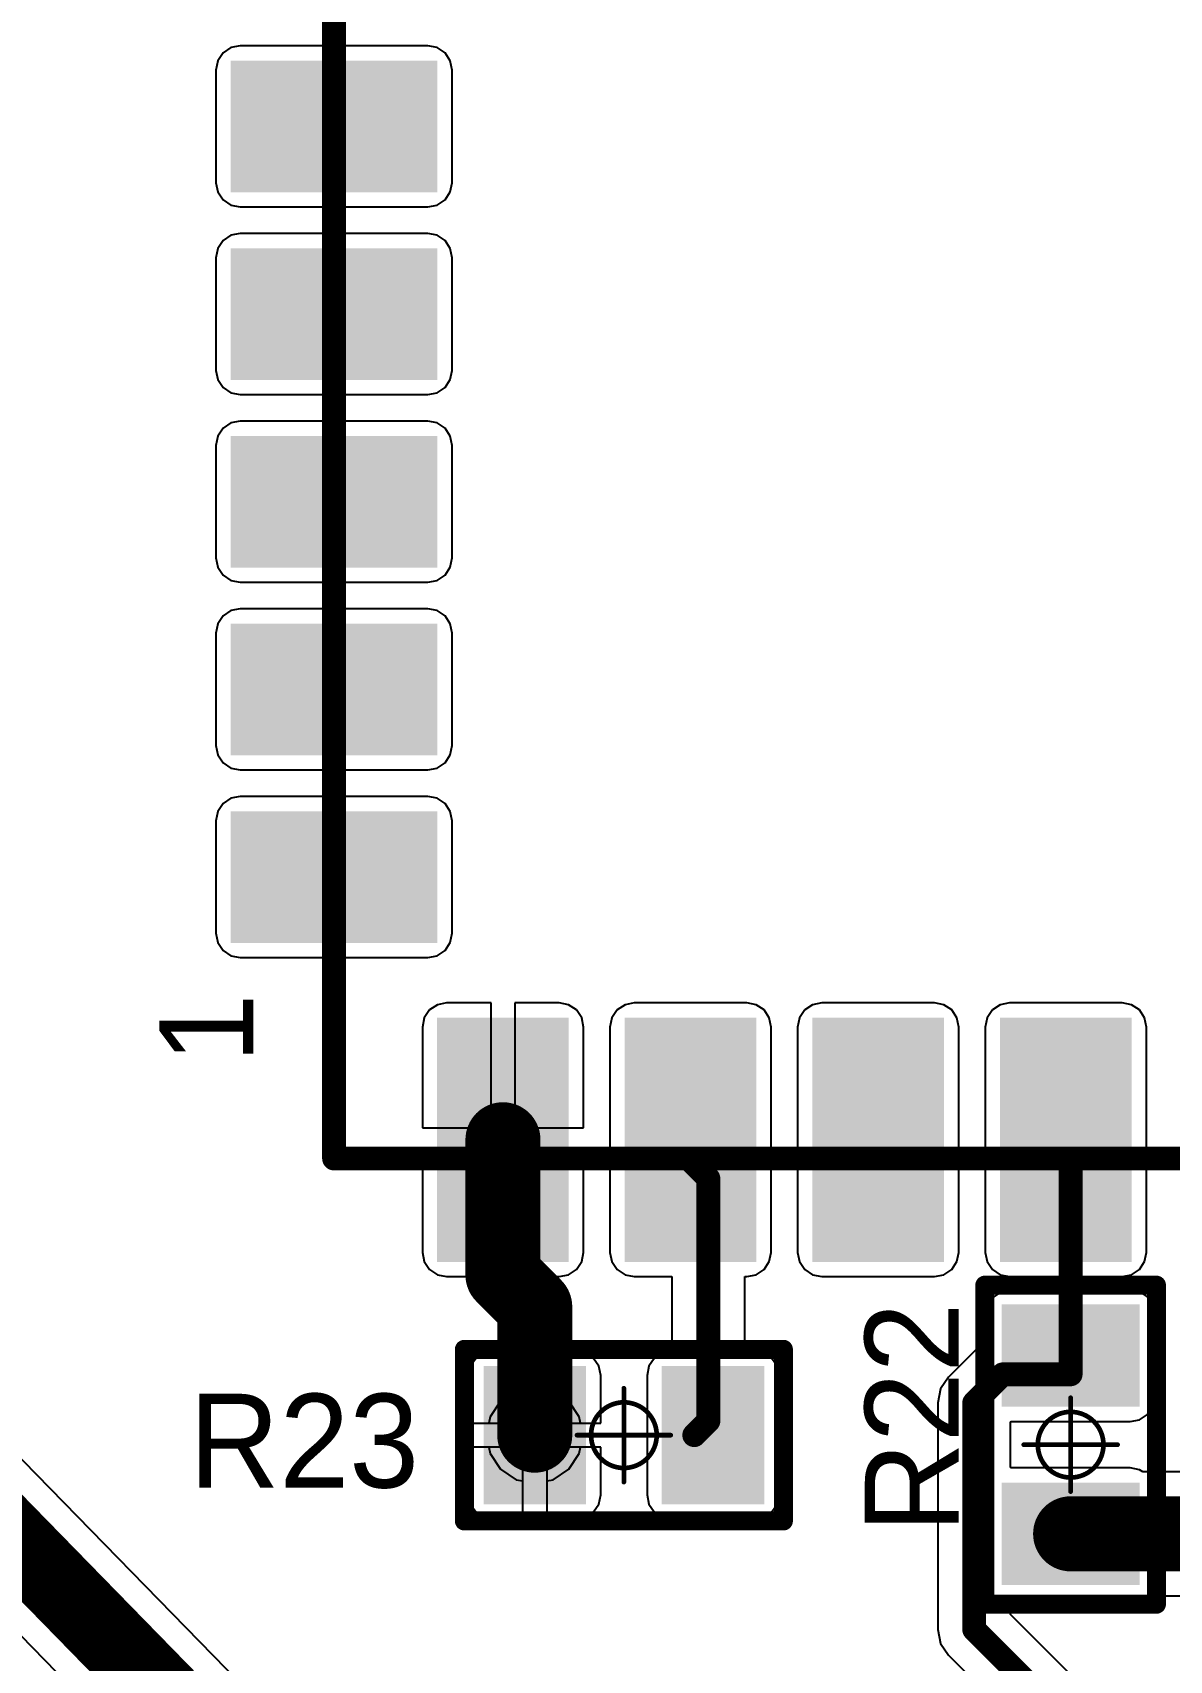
# Model space of a CAD drawing. Header units: millimetres. Extents: x 0.99 to 9.85, y 0.8 to 4.18.
# Drawn here: x 8.773 to 9.25, y 1.479 to 2.163 of the extents above; entities that cross this region are included whole.
import ezdxf

# ---------------------------------------------------------------- set-up
doc = ezdxf.new("R2010")
doc.units = ezdxf.units.MM
doc.header["$MEASUREMENT"] = 0
for name, color, linetype in [('BottomLayer', 5, 'Continuous'), ('BottomSolder', 6, 'Continuous'), ('Mechanical15', 56, 'Continuous'), ('MultiLayer', 9, 'Continuous'), ('TopLayer', 1, 'Continuous'), ('TopOverlay', 2, 'Continuous'), ('TopPaste', 8, 'Continuous'), ('TopSolder', 216, 'Continuous'), ('ViaHoleLayer', 16, 'Continuous')]:
    doc.layers.add(name, color=color, linetype=linetype)

# ---------------------------------------------------------------- blocks, each defined once
blk = doc.blocks.new('ESP8266_1')
at = {"layer": 'TopLayer'}
for points in [[(0.09449, 0.0315), (0.14173, 0.0315), (0.09449, 0.11024), (0.14173, 0.11024)], [(0.17323, 0.0315), (0.22047, 0.0315), (0.17323, 0.11024), (0.22047, 0.11024)], [(0.25197, 0.0315), (0.29921, 0.0315), (0.25197, 0.11024), (0.29921, 0.11024)], [(0.33071, 0.0315), (0.37795, 0.0315), (0.33071, 0.11024), (0.37795, 0.11024)], [(0.40945, 0.0315), (0.45669, 0.0315), (0.40945, 0.11024), (0.45669, 0.11024)], [(-0.03937, -0.02362), (0.05512, -0.02362), (-0.03937, 0.02362), (0.05512, 0.02362)], [(-0.03937, -0.10236), (0.05512, -0.10236), (-0.03937, -0.05512), (0.05512, -0.05512)], [(-0.03937, -0.1811), (0.05512, -0.1811), (-0.03937, -0.13386), (0.05512, -0.13386)], [(-0.03937, -0.25984), (0.05512, -0.25984), (-0.03937, -0.2126), (0.05512, -0.2126)]]:
    blk.add_solid(points, dxfattribs=at)
at = {"layer": 'TopOverlay', "const_width": 0.01}
for points in [[(0, 0.07087), (0.6378, 0.07087)], [(0, 0.07087), (0, -0.87402)]]:
    blk.add_lwpolyline(points, dxfattribs=at)
at = {"layer": 'TopOverlay', "const_width": 0.005}
blk.add_lwpolyline([(-0.0025, 0.07087, 1), (0.0025, 0.07087, 1)], format="xyb", close=True, dxfattribs=at)
blk.add_lwpolyline([(-0.0025, 0.07087, 1), (0.0025, 0.07087, 1)], format="xyb", close=True, dxfattribs=at)
at = {"layer": 'TopPaste'}
for points in [[(0.09449, 0.0315), (0.14173, 0.0315), (0.09449, 0.11024), (0.14173, 0.11024)], [(0.17323, 0.0315), (0.22047, 0.0315), (0.17323, 0.11024), (0.22047, 0.11024)], [(0.25197, 0.0315), (0.29921, 0.0315), (0.25197, 0.11024), (0.29921, 0.11024)], [(0.33071, 0.0315), (0.37795, 0.0315), (0.33071, 0.11024), (0.37795, 0.11024)], [(0.40945, 0.0315), (0.45669, 0.0315), (0.40945, 0.11024), (0.45669, 0.11024)], [(-0.03937, -0.02362), (0.05512, -0.02362), (-0.03937, 0.02362), (0.05512, 0.02362)], [(-0.03937, -0.10236), (0.05512, -0.10236), (-0.03937, -0.05512), (0.05512, -0.05512)], [(-0.03937, -0.1811), (0.05512, -0.1811), (-0.03937, -0.13386), (0.05512, -0.13386)], [(-0.03937, -0.25984), (0.05512, -0.25984), (-0.03937, -0.2126), (0.05512, -0.2126)]]:
    blk.add_solid(points, dxfattribs=at)
at = {"layer": 'TopSolder'}
for points in [[(0.09049, 0.0275), (0.14573, 0.0275), (0.09049, 0.11424), (0.14573, 0.11424)], [(0.16923, 0.0275), (0.22447, 0.0275), (0.16923, 0.11424), (0.22447, 0.11424)], [(0.24797, 0.0275), (0.30321, 0.0275), (0.24797, 0.11424), (0.30321, 0.11424)], [(0.32671, 0.0275), (0.38195, 0.0275), (0.32671, 0.11424), (0.38195, 0.11424)], [(0.40545, 0.0275), (0.46069, 0.0275), (0.40545, 0.11424), (0.46069, 0.11424)], [(-0.04337, -0.02762), (0.05912, -0.02762), (-0.04337, 0.02762), (0.05912, 0.02762)], [(-0.04337, -0.10636), (0.05912, -0.10636), (-0.04337, -0.05112), (0.05912, -0.05112)], [(-0.04337, -0.1851), (0.05912, -0.1851), (-0.04337, -0.12986), (0.05912, -0.12986)], [(-0.04337, -0.26384), (0.05912, -0.26384), (-0.04337, -0.2086), (0.05912, -0.2086)]]:
    blk.add_solid(points, dxfattribs=at)
blk = doc.blocks.new('R_0805_L_37')
at = {"layer": 'Mechanical15', "const_width": 0.00197}
for points in [[(0, -0.01969), (0, 0.01969)], [(0.01969, 0), (-0.01969, 0)]]:
    blk.add_lwpolyline(points, dxfattribs=at)
at = {"layer": 'Mechanical15'}
for points, const_width in [([(-0.00049, 0.01969, 1), (0.00049, 0.01969, 1)], 0.000984), ([(0.01378, 0, 1), (-0.01378, 0, 1)], 0.00197), ([(-0.02018, 0, 1), (-0.01919, 0, 1)], 0.000984), ([(-0.01427, 0, 1), (-0.01329, 0, 1)], 0.000984), ([(0.01329, 0, 1), (0.01427, 0, 1)], 0.000984), ([(0.01919, 0, 1), (0.02018, 0, 1)], 0.000984), ([(-0.00049, -0.01969, 1), (0.00049, -0.01969, 1)], 0.000984)]:
    blk.add_lwpolyline(points, format="xyb", close=True, dxfattribs=dict(at, const_width=const_width))
at = {"layer": 'TopLayer'}
for points in [[(-0.0199, -0.025), (-0.0199, 0.025), (-0.0549, -0.025), (-0.0549, 0.025)], [(0.0549, -0.025), (0.0549, 0.025), (0.0199, -0.025), (0.0199, 0.025)]]:
    blk.add_solid(points, dxfattribs=at)
at = {"layer": 'TopOverlay', "const_width": 0.008}
for points in [[(0.06693, 0.036), (-0.06693, 0.036)], [(-0.06693, -0.036), (-0.06693, 0.036)], [(0.06693, -0.036), (0.06693, 0.036)], [(0.06693, -0.036), (-0.06693, -0.036)]]:
    blk.add_lwpolyline(points, dxfattribs=at)
at = {"layer": 'TopOverlay', "const_width": 0.004}
for points in [[(-0.06893, 0.036, 1), (-0.06493, 0.036, 1)], [(-0.06893, 0.036, 1), (-0.06493, 0.036, 1)], [(0.06493, 0.036, 1), (0.06893, 0.036, 1)], [(0.06493, 0.036, 1), (0.06893, 0.036, 1)], [(-0.06893, -0.036, 1), (-0.06493, -0.036, 1)], [(-0.06893, -0.036, 1), (-0.06493, -0.036, 1)], [(0.06493, -0.036, 1), (0.06893, -0.036, 1)], [(0.06493, -0.036, 1), (0.06893, -0.036, 1)]]:
    blk.add_lwpolyline(points, format="xyb", close=True, dxfattribs=at)
at = {"layer": 'TopPaste'}
for points in [[(-0.0199, -0.025), (-0.0199, 0.025), (-0.0549, -0.025), (-0.0549, 0.025)], [(0.0549, -0.025), (0.0549, 0.025), (0.0199, -0.025), (0.0199, 0.025)]]:
    blk.add_solid(points, dxfattribs=at)
at = {"layer": 'TopSolder'}
for points in [[(-0.0159, -0.029), (-0.0159, 0.029), (-0.0589, -0.029), (-0.0589, 0.029)], [(0.0589, -0.029), (0.0589, 0.029), (0.0159, -0.029), (0.0159, 0.029)]]:
    blk.add_solid(points, dxfattribs=at)
blk = doc.blocks.new('R_0805_L_38')
at = {"layer": 'Mechanical15', "const_width": 0.00197}
for points in [[(0, 0.01969), (0, -0.01969)], [(0.01969, 0), (-0.01969, 0)]]:
    blk.add_lwpolyline(points, dxfattribs=at)
at = {"layer": 'Mechanical15'}
for points, const_width in [([(-0.00049, 0.01969, 1), (0.00049, 0.01969, 1)], 0.000984), ([(0.01378, 0, 1), (-0.01378, 0, 1)], 0.00197), ([(-0.02018, 0, 1), (-0.01919, 0, 1)], 0.000984), ([(-0.01427, 0, 1), (-0.01329, 0, 1)], 0.000984), ([(0.01329, 0, 1), (0.01427, 0, 1)], 0.000984), ([(0.01919, 0, 1), (0.02018, 0, 1)], 0.000984), ([(-0.00049, -0.01969, 1), (0.00049, -0.01969, 1)], 0.000984)]:
    blk.add_lwpolyline(points, format="xyb", close=True, dxfattribs=dict(at, const_width=const_width))
at = {"layer": 'TopLayer'}
for points in [[(-0.0199, -0.025), (-0.0199, 0.025), (-0.0549, -0.025), (-0.0549, 0.025)], [(0.0549, -0.025), (0.0549, 0.025), (0.0199, -0.025), (0.0199, 0.025)]]:
    blk.add_solid(points, dxfattribs=at)
at = {"layer": 'TopOverlay', "const_width": 0.008}
for points in [[(0.06693, 0.036), (-0.06693, 0.036)], [(-0.06693, 0.036), (-0.06693, -0.036)], [(0.06693, 0.036), (0.06693, -0.036)], [(0.06693, -0.036), (-0.06693, -0.036)]]:
    blk.add_lwpolyline(points, dxfattribs=at)
at = {"layer": 'TopOverlay', "const_width": 0.004}
for points in [[(-0.06893, 0.036, 1), (-0.06493, 0.036, 1)], [(-0.06893, 0.036, 1), (-0.06493, 0.036, 1)], [(0.06493, 0.036, 1), (0.06893, 0.036, 1)], [(0.06493, 0.036, 1), (0.06893, 0.036, 1)], [(-0.06893, -0.036, 1), (-0.06493, -0.036, 1)], [(-0.06893, -0.036, 1), (-0.06493, -0.036, 1)], [(0.06493, -0.036, 1), (0.06893, -0.036, 1)], [(0.06493, -0.036, 1), (0.06893, -0.036, 1)]]:
    blk.add_lwpolyline(points, format="xyb", close=True, dxfattribs=at)
at = {"layer": 'TopPaste'}
for points in [[(-0.0199, -0.025), (-0.0199, 0.025), (-0.0549, -0.025), (-0.0549, 0.025)], [(0.0549, -0.025), (0.0549, 0.025), (0.0199, -0.025), (0.0199, 0.025)]]:
    blk.add_solid(points, dxfattribs=at)
at = {"layer": 'TopSolder'}
for points in [[(-0.0159, -0.029), (-0.0159, 0.029), (-0.0589, -0.029), (-0.0589, 0.029)], [(0.0589, -0.029), (0.0589, 0.029), (0.0159, -0.029), (0.0159, 0.029)]]:
    blk.add_solid(points, dxfattribs=at)

msp = doc.modelspace()

# ---------------------------------------------------------------- linework, layer by layer
at = {"layer": 'BottomLayer'}
for p, q in [((9.09621, 1.22865), (8.73697, 1.59647)), ((8.97639, 1.59269), (8.96982, 1.58831)), ((8.97913, 1.59324), (8.97639, 1.59269)), ((8.97913, 1.579), (8.97913, 1.59324)), ((8.99187, 1.59269), (8.98913, 1.59324)), ((8.98913, 1.59324), (8.98913, 1.579)), ((8.99843, 1.58831), (8.99187, 1.59269)), ((8.96982, 1.58831), (8.96544, 1.58175)), ((9.00282, 1.58175), (8.99843, 1.58831)), ((8.96544, 1.58175), (8.96489, 1.579)), ((8.96489, 1.579), (8.97913, 1.579)), ((8.98913, 1.579), (9.00337, 1.579)), ((9.00337, 1.579), (9.00282, 1.58175)), ((8.69242, 1.56774), (9.05899, 1.19242)), ((8.97913, 1.569), (8.96489, 1.569)), ((8.96489, 1.569), (8.96544, 1.56626)), ((8.96544, 1.56626), (8.96982, 1.5597)), ((8.97913, 1.55477), (8.97913, 1.569)), ((9.00337, 1.569), (8.98913, 1.569)), ((8.98913, 1.569), (8.98913, 1.55477)), ((8.99843, 1.5597), (9.00282, 1.56626)), ((9.00282, 1.56626), (9.00337, 1.569)), ((8.96982, 1.5597), (8.97639, 1.55531)), ((8.99187, 1.55531), (8.99843, 1.5597)), ((8.97639, 1.55531), (8.97913, 1.55477)), ((8.98913, 1.55477), (8.99187, 1.55531))]:
    msp.add_line(p, q, dxfattribs=at)
at = {"layer": 'BottomLayer', "const_width": 0.0315}
msp.add_lwpolyline([(8.711, 1.58589), (9.08794, 1.19994)], dxfattribs=at)
at = {"layer": 'BottomLayer', "const_width": 0.00984}
msp.add_lwpolyline([(8.97921, 1.574, 1), (8.98905, 1.574, 1)], format="xyb", close=True, dxfattribs=at)
at = {"layer": 'BottomSolder', "const_width": 0.01384}
msp.add_lwpolyline([(8.97721, 1.574, 1), (8.99105, 1.574, 1)], format="xyb", close=True, dxfattribs=at)
at = {"layer": 'MultiLayer', "const_width": 0.00984}
msp.add_lwpolyline([(8.97921, 1.574, 1), (8.98905, 1.574, 1)], format="xyb", close=True, dxfattribs=at)
at = {"layer": 'TopLayer'}
for p, q in [((8.85333, 2.15398), (8.85112, 2.15067)), ((8.85664, 2.15619), (8.85333, 2.15398)), ((8.86054, 2.15697), (8.85664, 2.15619)), ((8.93928, 2.15697), (8.86054, 2.15697)), ((8.94319, 2.15619), (8.93928, 2.15697)), ((8.94649, 2.15398), (8.94319, 2.15619)), ((8.9487, 2.15067), (8.94649, 2.15398)), ((8.85112, 2.15067), (8.85035, 2.14677)), ((8.85035, 2.14677), (8.85035, 2.09953)), ((8.94948, 2.14677), (8.9487, 2.15067)), ((8.94948, 2.09953), (8.94948, 2.14677)), ((8.85035, 2.09953), (8.85112, 2.09562)), ((8.9487, 2.09562), (8.94948, 2.09953)), ((8.85112, 2.09562), (8.85333, 2.09232)), ((8.85333, 2.09232), (8.85664, 2.09011)), ((8.94319, 2.09011), (8.94649, 2.09232)), ((8.94649, 2.09232), (8.9487, 2.09562)), ((8.85664, 2.09011), (8.86054, 2.08933)), ((8.86054, 2.08933), (8.93928, 2.08933)), ((8.93928, 2.08933), (8.94319, 2.09011)), ((8.85664, 2.07745), (8.85333, 2.07524)), ((8.86054, 2.07823), (8.85664, 2.07745)), ((8.93928, 2.07823), (8.86054, 2.07823)), ((8.94319, 2.07745), (8.93928, 2.07823)), ((8.94649, 2.07524), (8.94319, 2.07745)), ((8.85112, 2.07193), (8.85035, 2.06803)), ((8.85333, 2.07524), (8.85112, 2.07193)), ((8.9487, 2.07193), (8.94649, 2.07524)), ((8.94948, 2.06803), (8.9487, 2.07193)), ((8.85035, 2.06803), (8.85035, 2.02079)), ((8.94948, 2.02079), (8.94948, 2.06803)), ((8.85035, 2.02079), (8.85112, 2.01688)), ((8.85112, 2.01688), (8.85333, 2.01358)), ((8.94649, 2.01358), (8.9487, 2.01688)), ((8.9487, 2.01688), (8.94948, 2.02079)), ((8.85333, 2.01358), (8.85664, 2.01137)), ((8.85664, 2.01137), (8.86054, 2.01059)), ((8.86054, 2.01059), (8.93928, 2.01059)), ((8.93928, 2.01059), (8.94319, 2.01137)), ((8.94319, 2.01137), (8.94649, 2.01358)), ((8.85333, 1.9965), (8.85112, 1.99319)), ((8.85664, 1.99871), (8.85333, 1.9965)), ((8.86054, 1.99949), (8.85664, 1.99871)), ((8.93928, 1.99949), (8.86054, 1.99949)), ((8.94319, 1.99871), (8.93928, 1.99949)), ((8.94649, 1.9965), (8.94319, 1.99871)), ((8.9487, 1.99319), (8.94649, 1.9965)), ((8.85112, 1.99319), (8.85035, 1.98929)), ((8.85035, 1.98929), (8.85035, 1.94205)), ((8.94948, 1.98929), (8.9487, 1.99319)), ((8.94948, 1.94205), (8.94948, 1.98929)), ((8.85035, 1.94205), (8.85112, 1.93814)), ((8.9487, 1.93814), (8.94948, 1.94205)), ((8.85112, 1.93814), (8.85333, 1.93484)), ((8.85333, 1.93484), (8.85664, 1.93263)), ((8.94319, 1.93263), (8.94649, 1.93484)), ((8.94649, 1.93484), (8.9487, 1.93814)), ((8.85664, 1.93263), (8.86054, 1.93185)), ((8.86054, 1.93185), (8.93928, 1.93185)), ((8.93928, 1.93185), (8.94319, 1.93263)), ((8.85664, 1.91997), (8.85333, 1.91776)), ((8.86054, 1.92075), (8.85664, 1.91997)), ((8.93928, 1.92075), (8.86054, 1.92075)), ((8.94319, 1.91997), (8.93928, 1.92075)), ((8.94649, 1.91776), (8.94319, 1.91997)), ((8.85112, 1.91445), (8.85035, 1.91055)), ((8.85333, 1.91776), (8.85112, 1.91445)), ((8.9487, 1.91445), (8.94649, 1.91776)), ((8.94948, 1.91055), (8.9487, 1.91445)), ((8.85035, 1.91055), (8.85035, 1.86331)), ((8.94948, 1.86331), (8.94948, 1.91055)), ((8.85035, 1.86331), (8.85112, 1.8594)), ((8.85112, 1.8594), (8.85333, 1.8561)), ((8.94649, 1.8561), (8.9487, 1.8594)), ((8.9487, 1.8594), (8.94948, 1.86331)), ((8.85333, 1.8561), (8.85664, 1.85389)), ((8.85664, 1.85389), (8.86054, 1.85311)), ((8.86054, 1.85311), (8.93928, 1.85311)), ((8.93928, 1.85311), (8.94319, 1.85389)), ((8.94319, 1.85389), (8.94649, 1.8561)), ((8.85333, 1.83902), (8.85112, 1.83571)), ((8.85664, 1.84123), (8.85333, 1.83902)), ((8.86054, 1.84201), (8.85664, 1.84123)), ((8.93928, 1.84201), (8.86054, 1.84201)), ((8.94319, 1.84123), (8.93928, 1.84201)), ((8.94649, 1.83902), (8.94319, 1.84123)), ((8.9487, 1.83571), (8.94649, 1.83902)), ((8.85112, 1.83571), (8.85035, 1.83181)), ((8.85035, 1.83181), (8.85035, 1.78457)), ((8.94948, 1.83181), (8.9487, 1.83571)), ((8.94948, 1.78457), (8.94948, 1.83181)), ((8.85035, 1.78457), (8.85112, 1.78066)), ((8.9487, 1.78066), (8.94948, 1.78457)), ((8.85112, 1.78066), (8.85333, 1.77736)), ((8.85333, 1.77736), (8.85664, 1.77515)), ((8.94319, 1.77515), (8.94649, 1.77736)), ((8.94649, 1.77736), (8.9487, 1.78066)), ((8.85664, 1.77515), (8.86054, 1.77437)), ((8.86054, 1.77437), (8.93928, 1.77437)), ((8.93928, 1.77437), (8.94319, 1.77515)), ((8.93774, 1.7491), (8.93696, 1.7452)), ((8.93995, 1.75241), (8.93774, 1.7491)), ((8.94326, 1.75462), (8.93995, 1.75241)), ((8.94716, 1.75539), (8.94326, 1.75462)), ((8.96578, 1.75539), (8.94716, 1.75539)), ((8.96578, 1.70295), (8.96578, 1.75539)), ((8.9944, 1.75539), (8.97578, 1.75539)), ((8.97578, 1.75539), (8.97578, 1.70295)), ((8.9983, 1.75462), (8.9944, 1.75539)), ((9.00161, 1.75241), (8.9983, 1.75462)), ((9.00382, 1.7491), (9.00161, 1.75241)), ((9.0046, 1.7452), (9.00382, 1.7491)), ((9.01648, 1.7491), (9.0157, 1.7452)), ((9.01869, 1.75241), (9.01648, 1.7491)), ((9.022, 1.75462), (9.01869, 1.75241)), ((9.0259, 1.75539), (9.022, 1.75462)), ((9.07314, 1.75539), (9.0259, 1.75539)), ((9.07704, 1.75462), (9.07314, 1.75539)), ((9.08035, 1.75241), (9.07704, 1.75462)), ((9.08256, 1.7491), (9.08035, 1.75241)), ((9.08334, 1.7452), (9.08256, 1.7491)), ((9.09522, 1.7491), (9.09444, 1.7452)), ((9.09743, 1.75241), (9.09522, 1.7491)), ((9.10074, 1.75462), (9.09743, 1.75241)), ((9.10464, 1.75539), (9.10074, 1.75462)), ((9.15188, 1.75539), (9.10464, 1.75539)), ((9.15578, 1.75462), (9.15188, 1.75539)), ((9.15909, 1.75241), (9.15578, 1.75462)), ((9.1613, 1.7491), (9.15909, 1.75241)), ((9.16208, 1.7452), (9.1613, 1.7491)), ((9.17396, 1.7491), (9.17318, 1.7452)), ((9.17617, 1.75241), (9.17396, 1.7491)), ((9.17948, 1.75462), (9.17617, 1.75241)), ((9.18338, 1.75539), (9.17948, 1.75462)), ((9.23062, 1.75539), (9.18338, 1.75539)), ((9.23452, 1.75462), (9.23062, 1.75539)), ((9.23783, 1.75241), (9.23452, 1.75462)), ((9.24004, 1.7491), (9.23783, 1.75241)), ((9.24082, 1.7452), (9.24004, 1.7491)), ((8.93696, 1.7452), (8.93696, 1.70295)), ((9.0046, 1.70295), (9.0046, 1.7452)), ((9.0157, 1.7452), (9.0157, 1.65071)), ((9.08334, 1.65071), (9.08334, 1.7452)), ((9.09444, 1.7452), (9.09444, 1.65071)), ((9.16208, 1.65071), (9.16208, 1.7452)), ((9.17318, 1.7452), (9.17318, 1.65071)), ((9.24082, 1.65071), (9.24082, 1.7452)), ((8.93696, 1.70295), (8.96578, 1.70295)), ((8.97578, 1.70295), (9.0046, 1.70295)), ((8.96578, 1.69295), (8.93696, 1.69295)), ((8.93696, 1.69295), (8.93696, 1.65071)), ((8.96578, 1.64051), (8.96578, 1.69295)), ((9.0046, 1.69295), (8.97578, 1.69295)), ((8.97578, 1.69295), (8.97578, 1.64051)), ((9.0046, 1.65071), (9.0046, 1.69295)), ((8.93696, 1.65071), (8.93774, 1.64681)), ((8.93774, 1.64681), (8.93995, 1.6435)), ((9.00161, 1.6435), (9.00382, 1.64681)), ((9.00382, 1.64681), (9.0046, 1.65071)), ((9.0157, 1.65071), (9.01648, 1.64681)), ((9.01648, 1.64681), (9.01869, 1.6435)), ((9.08035, 1.6435), (9.08256, 1.64681)), ((9.08256, 1.64681), (9.08334, 1.65071)), ((9.09444, 1.65071), (9.09522, 1.64681)), ((9.09522, 1.64681), (9.09743, 1.6435)), ((9.15909, 1.6435), (9.1613, 1.64681)), ((9.1613, 1.64681), (9.16208, 1.65071)), ((9.17318, 1.65071), (9.17396, 1.64681)), ((9.17396, 1.64681), (9.17617, 1.6435)), ((9.23783, 1.6435), (9.24004, 1.64681)), ((9.24004, 1.64681), (9.24082, 1.65071)), ((8.93995, 1.6435), (8.94326, 1.64129)), ((8.94326, 1.64129), (8.94716, 1.64051)), ((8.94716, 1.64051), (8.96578, 1.64051)), ((8.97578, 1.64051), (8.9944, 1.64051)), ((8.9944, 1.64051), (8.9983, 1.64129)), ((8.9983, 1.64129), (9.00161, 1.6435)), ((9.01869, 1.6435), (9.022, 1.64129)), ((9.022, 1.64129), (9.0259, 1.64051)), ((9.0259, 1.64051), (9.04171, 1.64051)), ((9.04171, 1.64051), (9.04171, 1.6092)), ((9.07229, 1.6092), (9.07229, 1.64051)), ((9.07229, 1.64051), (9.07314, 1.64051)), ((9.07314, 1.64051), (9.07704, 1.64129)), ((9.07704, 1.64129), (9.08035, 1.6435)), ((9.09743, 1.6435), (9.10074, 1.64129)), ((9.10074, 1.64129), (9.10464, 1.64051)), ((9.10464, 1.64051), (9.15188, 1.64051)), ((9.15188, 1.64051), (9.15578, 1.64129)), ((9.15578, 1.64129), (9.15909, 1.6435)), ((9.17617, 1.6435), (9.17948, 1.64129)), ((9.17948, 1.64129), (9.18338, 1.64051)), ((9.18338, 1.64051), (9.19371, 1.64051)), ((9.19371, 1.64051), (9.19371, 1.6351)), ((9.22429, 1.6351), (9.22429, 1.64051)), ((9.22429, 1.64051), (9.23062, 1.64051)), ((9.23062, 1.64051), (9.23452, 1.64129)), ((9.23452, 1.64129), (9.23783, 1.6435)), ((9.18009, 1.63432), (9.17679, 1.63211)), ((9.184, 1.6351), (9.18009, 1.63432)), ((9.19371, 1.6351), (9.184, 1.6351)), ((9.234, 1.6351), (9.22429, 1.6351)), ((9.2379, 1.63432), (9.234, 1.6351)), ((9.24121, 1.63211), (9.2379, 1.63432)), ((9.17458, 1.62881), (9.1738, 1.6249)), ((9.17679, 1.63211), (9.17458, 1.62881)), ((9.24342, 1.62881), (9.24121, 1.63211)), ((9.24419, 1.6249), (9.24342, 1.62881)), ((9.1738, 1.6249), (9.1738, 1.61307)), ((9.24419, 1.5899), (9.24419, 1.6249)), ((9.1738, 1.61307), (9.16971, 1.61034)), ((8.95942, 1.60621), (8.95721, 1.60291)), ((8.96273, 1.60842), (8.95942, 1.60621)), ((8.96663, 1.6092), (8.96273, 1.60842)), ((8.97913, 1.6092), (8.96663, 1.6092)), ((8.97913, 1.579), (8.97913, 1.6092)), ((9.00163, 1.6092), (8.98913, 1.6092)), ((8.98913, 1.6092), (8.98913, 1.579)), ((9.00553, 1.60842), (9.00163, 1.6092)), ((9.00884, 1.60621), (9.00553, 1.60842)), ((9.01105, 1.60291), (9.00884, 1.60621)), ((9.03422, 1.60621), (9.03201, 1.60291)), ((9.03753, 1.60842), (9.03422, 1.60621)), ((9.04143, 1.6092), (9.03753, 1.60842)), ((9.04171, 1.6092), (9.04143, 1.6092)), ((9.07643, 1.6092), (9.07229, 1.6092)), ((9.08033, 1.60842), (9.07643, 1.6092)), ((9.08364, 1.60621), (9.08033, 1.60842)), ((9.08585, 1.60291), (9.08364, 1.60621)), ((9.16971, 1.61034), (9.15771, 1.59834)), ((8.95721, 1.60291), (8.95643, 1.599)), ((8.95643, 1.599), (8.95643, 1.579)), ((9.01183, 1.599), (9.01105, 1.60291)), ((9.01183, 1.579), (9.01183, 1.599)), ((9.03201, 1.60291), (9.03124, 1.599)), ((9.03124, 1.599), (9.03124, 1.549)), ((9.08663, 1.599), (9.08585, 1.60291)), ((9.08663, 1.549), (9.08663, 1.599)), ((9.15771, 1.59834), (9.1544, 1.59338)), ((9.1544, 1.59338), (9.15323, 1.58753)), ((9.15323, 1.58753), (9.15323, 1.49247)), ((9.24121, 1.5827), (9.24342, 1.586)), ((9.24342, 1.586), (9.24419, 1.5899)), ((8.95643, 1.579), (8.97913, 1.579)), ((8.98913, 1.579), (9.01183, 1.579)), ((9.18382, 1.57956), (9.184, 1.57971)), ((9.18382, 1.56044), (9.18382, 1.57956)), ((9.184, 1.57971), (9.234, 1.57971)), ((9.234, 1.57971), (9.2379, 1.58048)), ((9.2379, 1.58048), (9.24121, 1.5827)), ((8.97913, 1.569), (8.95643, 1.569)), ((8.95643, 1.569), (8.95643, 1.549)), ((8.97913, 1.53881), (8.97913, 1.569)), ((9.01183, 1.569), (8.98913, 1.569)), ((8.98913, 1.569), (8.98913, 1.53881)), ((9.01183, 1.549), (9.01183, 1.569)), ((9.184, 1.5603), (9.18382, 1.56044)), ((9.234, 1.5603), (9.184, 1.5603)), ((9.2379, 1.55952), (9.234, 1.5603)), ((9.23932, 1.55857), (9.2379, 1.55952)), ((9.3419, 1.55857), (9.23932, 1.55857)), ((8.95643, 1.549), (8.95721, 1.5451)), ((8.95721, 1.5451), (8.95942, 1.54179)), ((9.00884, 1.54179), (9.01105, 1.5451)), ((9.01105, 1.5451), (9.01183, 1.549)), ((9.03124, 1.549), (9.03201, 1.5451)), ((9.03201, 1.5451), (9.03422, 1.54179)), ((9.08364, 1.54179), (9.08585, 1.5451)), ((9.08585, 1.5451), (9.08663, 1.549)), ((8.95942, 1.54179), (8.96273, 1.53958)), ((8.96273, 1.53958), (8.96663, 1.53881)), ((8.96663, 1.53881), (8.97913, 1.53881)), ((8.98913, 1.53881), (9.00163, 1.53881)), ((9.00163, 1.53881), (9.00553, 1.53958)), ((9.00553, 1.53958), (9.00884, 1.54179)), ((9.03422, 1.54179), (9.03753, 1.53958)), ((9.03753, 1.53958), (9.04143, 1.53881)), ((9.04143, 1.53881), (9.07643, 1.53881)), ((9.07643, 1.53881), (9.08033, 1.53958)), ((9.08033, 1.53958), (9.08364, 1.54179)), ((9.18382, 1.50476), (9.184, 1.50491)), ((9.18382, 1.49881), (9.18382, 1.50476)), ((9.184, 1.50491), (9.234, 1.50491)), ((9.234, 1.50491), (9.2379, 1.50568)), ((9.2379, 1.50568), (9.23932, 1.50663)), ((9.23932, 1.50663), (9.34237, 1.50663)), ((9.22381, 1.45881), (9.18382, 1.49881)), ((9.15323, 1.49247), (9.1544, 1.48662)), ((9.1544, 1.48662), (9.15771, 1.48166)), ((9.15771, 1.48166), (9.16593, 1.47344))]:
    msp.add_line(p, q, dxfattribs=at)
for points, const_width in [([(8.97078, 1.64122), (8.97078, 1.69795)], 0.0315), ([(9.05061, 1.68806), (9.057, 1.68167)], 0.01), ([(9.20809, 1.68806), (9.209, 1.68715)], 0.01), ([(9.209, 1.59953), (9.209, 1.68715)], 0.01), ([(9.057, 1.57994), (9.057, 1.68167)], 0.01), ([(8.97078, 1.64122), (8.98413, 1.62787)], 0.0315), ([(8.98413, 1.574), (8.98413, 1.62787)], 0.0315), ([(9.16853, 1.58753), (9.18053, 1.59953)], 0.01), ([(9.18053, 1.59953), (9.209, 1.59953)], 0.01), ([(9.16853, 1.49247), (9.16853, 1.58753)], 0.01), ([(9.05106, 1.574), (9.057, 1.57994)], 0.01), ([(9.209, 1.5326), (9.297, 1.5326)], 0.0315), ([(9.16853, 1.49247), (9.213, 1.448)], 0.01)]:
    msp.add_lwpolyline(points, dxfattribs=dict(at, const_width=const_width))
for points, const_width in [([(8.96291, 1.69795, 1), (8.97865, 1.69795, 1)], 0.01575), ([(9.04811, 1.68806, 1), (9.05311, 1.68806, 1)], 0.005), ([(9.20559, 1.68806, 1), (9.21059, 1.68806, 1)], 0.005), ([(9.2065, 1.68715, 1), (9.2115, 1.68715, 1)], 0.005), ([(9.2065, 1.68715, 1), (9.2115, 1.68715, 1)], 0.005), ([(9.0545, 1.68167, 1), (9.0595, 1.68167, 1)], 0.005), ([(9.0545, 1.68167, 1), (9.0595, 1.68167, 1)], 0.005), ([(8.96291, 1.64122, 1), (8.97865, 1.64122, 1)], 0.01575), ([(8.96291, 1.64122, 1), (8.97865, 1.64122, 1)], 0.01575), ([(8.97626, 1.62787, 1), (8.992, 1.62787, 1)], 0.01575), ([(8.97626, 1.62787, 1), (8.992, 1.62787, 1)], 0.01575), ([(9.17803, 1.59953, 1), (9.18303, 1.59953, 1)], 0.005), ([(9.17803, 1.59953, 1), (9.18303, 1.59953, 1)], 0.005), ([(9.2065, 1.59953, 1), (9.2115, 1.59953, 1)], 0.005), ([(9.2065, 1.59953, 1), (9.2115, 1.59953, 1)], 0.005), ([(9.16603, 1.58753, 1), (9.17103, 1.58753, 1)], 0.005), ([(9.16603, 1.58753, 1), (9.17103, 1.58753, 1)], 0.005), ([(8.97626, 1.574, 1), (8.992, 1.574, 1)], 0.01575), ([(9.0545, 1.57994, 1), (9.0595, 1.57994, 1)], 0.005), ([(9.0545, 1.57994, 1), (9.0595, 1.57994, 1)], 0.005), ([(8.97921, 1.574, 1), (8.98905, 1.574, 1)], 0.00984), ([(9.04856, 1.574, 1), (9.05356, 1.574, 1)], 0.005), ([(9.20112, 1.5326, 1), (9.21687, 1.5326, 1)], 0.01575), ([(9.16603, 1.49247, 1), (9.17103, 1.49247, 1)], 0.005), ([(9.16603, 1.49247, 1), (9.17103, 1.49247, 1)], 0.005)]:
    msp.add_lwpolyline(points, format="xyb", close=True, dxfattribs=dict(at, const_width=const_width))
at = {"layer": 'TopSolder', "const_width": 0.01384}
msp.add_lwpolyline([(8.97721, 1.574, 1), (8.99105, 1.574, 1)], format="xyb", close=True, dxfattribs=at)
at = {"layer": 'ViaHoleLayer', "const_width": 0.00492}
msp.add_lwpolyline([(8.98167, 1.574, 1), (8.98659, 1.574, 1)], format="xyb", close=True, dxfattribs=at)

# ---------------------------------------------------------------- block references
for name, p, rotation in [('ESP8266_1', (8.97078, 1.69008), 90), ('R_0805_L_37', (9.209, 1.57), 270), ('R_0805_L_38', (9.02153, 1.574), 180)]:
    msp.add_blockref(name, p, dxfattribs=dict(rotation=rotation))

# ---------------------------------------------------------------- texts
at = {"layer": 'TopOverlay'}
for s, p in [('1', (8.866, 1.73)), ('R22', (9.162, 1.533))]:
    msp.add_text(s, height=0.03937, rotation=90, dxfattribs=at).set_placement(p)
msp.add_text('R23', height=0.03937, dxfattribs=at).set_placement((8.839, 1.552))

doc.saveas('drawing.dxf')
